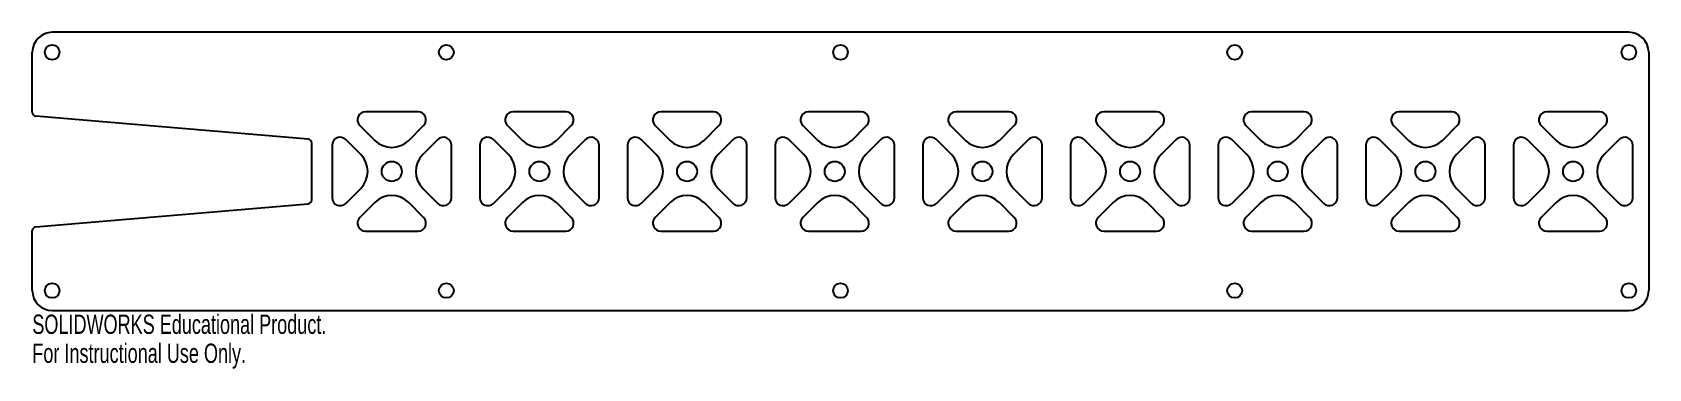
# Model space of a CAD drawing. Header units: millimetres. Extents: x -202 to 202, y -49 to 35.
import ezdxf

# ---------------------------------------------------------------- set-up
doc = ezdxf.new("R2010")
doc.units = ezdxf.units.MM
doc.styles.add('SLDTEXTSTYLE0', font='TXT', dxfattribs={"width": 0.7})

msp = doc.modelspace()

# ---------------------------------------------------------------- linework, layer by layer
at = {"color": 7, "linetype": 'Continuous', "lineweight": 25}
for p, q in [((197.5, 34.85), (-197.5, 34.85)), ((-202.5, 14.86), (-202.5, 29.85)), ((202.5, 29.85), (202.5, -29.85)), ((-133.42, 8.08), (-201.58, 13.87)), ((-105.86, 14.95), (-119.03, 14.95)), ((-68.86, 14.95), (-82.03, 14.95)), ((-31.86, 14.95), (-45.03, 14.95)), ((5.14, 14.95), (-8.03, 14.95)), ((42.14, 14.95), (28.97, 14.95)), ((79.14, 14.95), (65.97, 14.95)), ((116.14, 14.95), (102.97, 14.95)), ((153.14, 14.95), (139.97, 14.95)), ((190.14, 14.95), (176.97, 14.95)), ((-120.44, 11.53), (-116.69, 7.78)), ((-108.2, 7.78), (-104.45, 11.53)), ((-83.44, 11.53), (-79.69, 7.78)), ((-71.2, 7.78), (-67.45, 11.53)), ((-46.44, 11.53), (-42.69, 7.78)), ((-34.2, 7.78), (-30.45, 11.53)), ((-9.44, 11.53), (-5.69, 7.78)), ((2.8, 7.78), (6.55, 11.53)), ((27.56, 11.53), (31.31, 7.78)), ((39.8, 7.78), (43.55, 11.53)), ((64.56, 11.53), (68.31, 7.78)), ((76.8, 7.78), (80.55, 11.53)), ((101.56, 11.53), (105.31, 7.78)), ((113.8, 7.78), (117.55, 11.53)), ((138.56, 11.53), (142.31, 7.78)), ((150.8, 7.78), (154.55, 11.53)), ((175.56, 11.53), (179.31, 7.78)), ((187.8, 7.78), (191.55, 11.53)), ((-132.5, -7.08), (-132.5, 7.08)), ((-127.39, 6.58), (-127.39, -6.58)), ((-120.22, 4.24), (-123.98, 8)), ((-100.91, 8), (-104.67, 4.24)), ((-97.5, -6.58), (-97.5, 6.58)), ((-90.39, 6.58), (-90.39, -6.58)), ((-83.22, 4.24), (-86.98, 8)), ((-63.91, 8), (-67.67, 4.24)), ((-60.5, -6.58), (-60.5, 6.58)), ((-53.39, 6.58), (-53.39, -6.58)), ((-46.22, 4.24), (-49.98, 8)), ((-26.91, 8), (-30.67, 4.24)), ((-23.5, -6.58), (-23.5, 6.58)), ((-16.39, 6.58), (-16.39, -6.58)), ((-9.22, 4.24), (-12.98, 8)), ((10.09, 8), (6.33, 4.24)), ((13.5, -6.58), (13.5, 6.58)), ((20.61, 6.58), (20.61, -6.58)), ((27.78, 4.24), (24.02, 8)), ((47.09, 8), (43.33, 4.24)), ((50.5, -6.58), (50.5, 6.58)), ((57.61, 6.58), (57.61, -6.58)), ((64.78, 4.24), (61.02, 8)), ((84.09, 8), (80.33, 4.24)), ((87.5, -6.58), (87.5, 6.58)), ((94.61, 6.58), (94.61, -6.58)), ((101.78, 4.24), (98.02, 8)), ((121.09, 8), (117.33, 4.24)), ((124.5, -6.58), (124.5, 6.58)), ((131.61, 6.58), (131.61, -6.58)), ((138.78, 4.24), (135.02, 8)), ((158.09, 8), (154.33, 4.24)), ((161.5, -6.58), (161.5, 6.58)), ((168.61, 6.58), (168.61, -6.58)), ((175.78, 4.24), (172.02, 8)), ((195.09, 8), (191.33, 4.24)), ((198.5, -6.58), (198.5, 6.58)), ((-201.58, -13.87), (-133.42, -8.08)), ((-123.98, -8), (-120.22, -4.24)), ((-116.69, -7.78), (-120.44, -11.53)), ((-104.45, -11.53), (-108.2, -7.78)), ((-104.67, -4.24), (-100.91, -8)), ((-86.98, -8), (-83.22, -4.24)), ((-79.69, -7.78), (-83.44, -11.53)), ((-67.45, -11.53), (-71.2, -7.78)), ((-67.67, -4.24), (-63.91, -8)), ((-49.98, -8), (-46.22, -4.24)), ((-42.69, -7.78), (-46.44, -11.53)), ((-30.45, -11.53), (-34.2, -7.78)), ((-30.67, -4.24), (-26.91, -8)), ((-12.98, -8), (-9.22, -4.24)), ((-5.69, -7.78), (-9.44, -11.53)), ((6.55, -11.53), (2.8, -7.78)), ((6.33, -4.24), (10.09, -8)), ((24.02, -8), (27.78, -4.24)), ((31.31, -7.78), (27.56, -11.53)), ((43.55, -11.53), (39.8, -7.78)), ((43.33, -4.24), (47.09, -8)), ((61.02, -8), (64.78, -4.24)), ((68.31, -7.78), (64.56, -11.53)), ((80.55, -11.53), (76.8, -7.78)), ((80.33, -4.24), (84.09, -8)), ((98.02, -8), (101.78, -4.24)), ((105.31, -7.78), (101.56, -11.53)), ((117.55, -11.53), (113.8, -7.78)), ((117.33, -4.24), (121.09, -8)), ((135.02, -8), (138.78, -4.24)), ((142.31, -7.78), (138.56, -11.53)), ((154.55, -11.53), (150.8, -7.78)), ((154.33, -4.24), (158.09, -8)), ((172.02, -8), (175.78, -4.24)), ((179.31, -7.78), (175.56, -11.53)), ((191.55, -11.53), (187.8, -7.78)), ((191.33, -4.24), (195.09, -8)), ((-202.5, -29.85), (-202.5, -14.86)), ((-119.03, -14.95), (-105.86, -14.95)), ((-82.03, -14.95), (-68.86, -14.95)), ((-45.03, -14.95), (-31.86, -14.95)), ((-8.03, -14.95), (5.14, -14.95)), ((28.97, -14.95), (42.14, -14.95)), ((65.97, -14.95), (79.14, -14.95)), ((102.97, -14.95), (116.14, -14.95)), ((139.97, -14.95), (153.14, -14.95)), ((176.97, -14.95), (190.14, -14.95)), ((-197.5, -34.85), (197.5, -34.85))]:
    msp.add_line(p, q, dxfattribs=at)
for centre, radius in [((-197.53, 29.85), 1.85), ((-98.77, 29.85), 1.85), ((0, 29.85), 1.85), ((98.77, 29.85), 1.85), ((197.53, 29.85), 1.85), ((-112.44, 0), 2.5), ((-75.44, 0), 2.5), ((-38.45, 0), 2.5), ((-1.45, 0), 2.5), ((35.55, 0), 2.5), ((72.56, 0), 2.5), ((109.56, 0), 2.5), ((146.56, 0), 2.5), ((183.56, 0), 2.5), ((-197.53, -29.85), 1.85), ((-98.77, -29.85), 1.85), ((0, -29.85), 1.85), ((98.77, -29.85), 1.85), ((197.53, -29.85), 1.85)]:
    msp.add_circle(centre, radius, dxfattribs=at)
for centre, radius, start, end in [((-197.5, 29.85), 5, 90, 180), ((197.5, 29.85), 5, 0, 90), ((-201.5, 14.86), 1, 180, 265.1456), ((-119.03, 12.95), 2, 90, 225), ((-105.86, 12.95), 2, 315, 90), ((-82.03, 12.95), 2, 90, 225), ((-68.86, 12.95), 2, 315, 90), ((-45.03, 12.95), 2, 90, 225), ((-31.86, 12.95), 2, 315, 90), ((-8.03, 12.95), 2, 90, 225), ((5.14, 12.95), 2, 315, 90), ((28.97, 12.95), 2, 90, 225), ((42.14, 12.95), 2, 315, 90), ((65.97, 12.95), 2, 90, 225), ((79.14, 12.95), 2, 315, 90), ((102.97, 12.95), 2, 90, 225), ((116.14, 12.95), 2, 315, 90), ((139.97, 12.95), 2, 90, 225), ((153.14, 12.95), 2, 315, 90), ((176.97, 12.95), 2, 90, 225), ((190.14, 12.95), 2, 315, 90), ((-125.39, 6.58), 2, 45, 180), ((-99.5, 6.58), 2, 0, 135), ((-88.39, 6.58), 2, 45, 180), ((-62.5, 6.58), 2, 0, 135), ((-51.39, 6.58), 2, 45, 180), ((-25.5, 6.58), 2, 0, 135), ((-14.39, 6.58), 2, 45, 180), ((11.5, 6.58), 2, 0, 135), ((22.61, 6.58), 2, 45, 180), ((48.5, 6.58), 2, 0, 135), ((59.61, 6.58), 2, 45, 180), ((85.5, 6.58), 2, 0, 135), ((96.61, 6.58), 2, 45, 180), ((122.5, 6.58), 2, 0, 135), ((133.61, 6.58), 2, 45, 180), ((159.5, 6.58), 2, 0, 135), ((170.61, 6.58), 2, 45, 180), ((196.5, 6.58), 2, 0, 135), ((-133.5, 7.08), 1, 0, 85.1456), ((-124.47, 0), 6, 315, 45), ((-112.44, 12.02), 6, 225, 315), ((-100.42, 0), 6, 135, 225), ((-87.47, 0), 6, 315, 45), ((-75.44, 12.02), 6, 225, 315), ((-63.42, 0), 6, 135, 225), ((-50.47, 0), 6, 315, 45), ((-38.45, 12.02), 6, 225, 315), ((-26.42, 0), 6, 135, 225), ((-13.47, 0), 6, 315, 45), ((-1.45, 12.02), 6, 225, 315), ((10.58, 0), 6, 135, 225), ((23.53, 0), 6, 315, 45), ((35.55, 12.02), 6, 225, 315), ((47.58, 0), 6, 135, 225), ((60.53, 0), 6, 315, 45), ((72.56, 12.02), 6, 225, 315), ((84.58, 0), 6, 135, 225), ((97.53, 0), 6, 315, 45), ((109.56, 12.02), 6, 225, 315), ((121.58, 0), 6, 135, 225), ((134.53, 0), 6, 315, 45), ((146.56, 12.02), 6, 225, 315), ((158.58, 0), 6, 135, 225), ((171.53, 0), 6, 315, 45), ((183.56, 12.02), 6, 225, 315), ((195.58, 0), 6, 135, 225), ((-133.5, -7.08), 1, 274.8544, 0), ((-125.39, -6.58), 2, 180, 315), ((-112.44, -12.02), 6, 45, 135), ((-99.5, -6.58), 2, 225, 0), ((-88.39, -6.58), 2, 180, 315), ((-75.44, -12.02), 6, 45, 135), ((-62.5, -6.58), 2, 225, 0), ((-51.39, -6.58), 2, 180, 315), ((-38.45, -12.02), 6, 45, 135), ((-25.5, -6.58), 2, 225, 0), ((-14.39, -6.58), 2, 180, 315), ((-1.45, -12.02), 6, 45, 135), ((11.5, -6.58), 2, 225, 0), ((22.61, -6.58), 2, 180, 315), ((35.55, -12.02), 6, 45, 135), ((48.5, -6.58), 2, 225, 0), ((59.61, -6.58), 2, 180, 315), ((72.56, -12.02), 6, 45, 135), ((85.5, -6.58), 2, 225, 0), ((96.61, -6.58), 2, 180, 315), ((109.56, -12.02), 6, 45, 135), ((122.5, -6.58), 2, 225, 0), ((133.61, -6.58), 2, 180, 315), ((146.56, -12.02), 6, 45, 135), ((159.5, -6.58), 2, 225, 0), ((170.61, -6.58), 2, 180, 315), ((183.56, -12.02), 6, 45, 135), ((196.5, -6.58), 2, 225, 0), ((-119.03, -12.95), 2, 135, 270), ((-105.86, -12.95), 2, 270, 45), ((-82.03, -12.95), 2, 135, 270), ((-68.86, -12.95), 2, 270, 45), ((-45.03, -12.95), 2, 135, 270), ((-31.86, -12.95), 2, 270, 45), ((-8.03, -12.95), 2, 135, 270), ((5.14, -12.95), 2, 270, 45), ((28.97, -12.95), 2, 135, 270), ((42.14, -12.95), 2, 270, 45), ((65.97, -12.95), 2, 135, 270), ((79.14, -12.95), 2, 270, 45), ((102.97, -12.95), 2, 135, 270), ((116.14, -12.95), 2, 270, 45), ((139.97, -12.95), 2, 135, 270), ((153.14, -12.95), 2, 270, 45), ((176.97, -12.95), 2, 135, 270), ((190.14, -12.95), 2, 270, 45), ((-201.5, -14.86), 1, 94.8544, 180), ((-197.5, -29.85), 5, 180, 270), ((197.5, -29.85), 5, 270, 0)]:
    msp.add_arc(centre, radius, start, end, dxfattribs=at)

# ---------------------------------------------------------------- texts
at = {"color": 7, "linetype": 'Continuous', "char_height": 4.8336, "attachment_point": 1, "style": 'SLDTEXTSTYLE0'}
for s, insert in [('SOLIDWORKS Educational Product.', (-202.5, -35.87)), ('For Instructional Use Only.', (-202.5, -43.12))]:
    msp.add_mtext(s, dxfattribs=dict(at, insert=insert))

doc.saveas('drawing.dxf')
